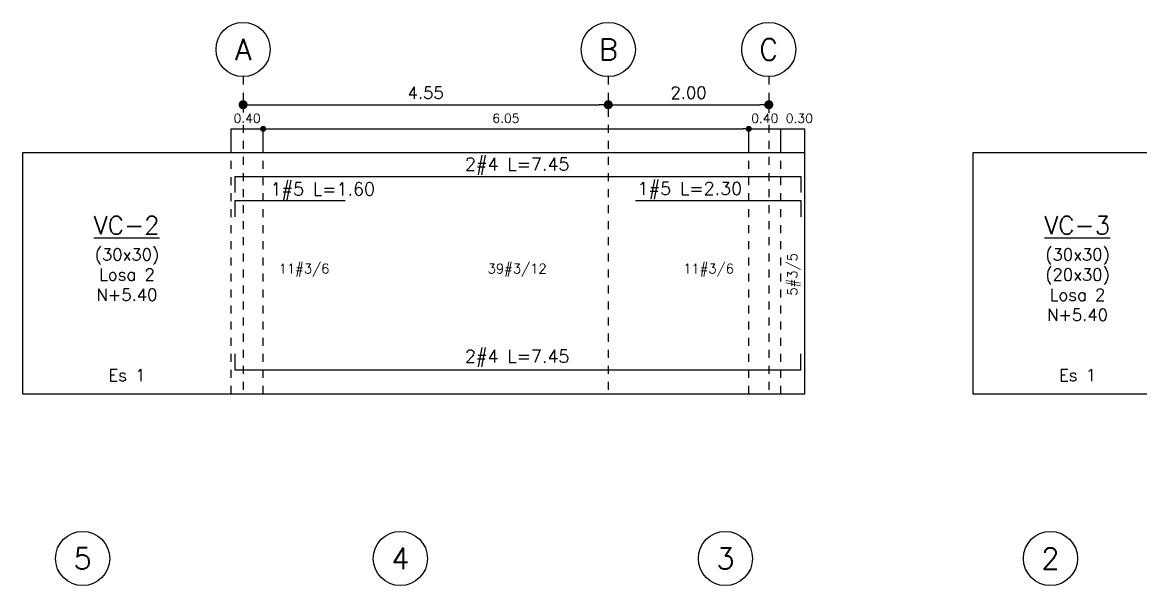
# Model space of a CAD drawing. Header units: millimetres. Extents: x -40 to 125, y -10 to 43.
# Drawn here: x 49.53 to 63.47, y 33.43 to 40.45 of the extents above; entities that cross this region are included whole.
import ezdxf
from ezdxf.enums import TextEntityAlignment as Align

# ---------------------------------------------------------------- set-up
doc = ezdxf.new("R2010")
doc.units = ezdxf.units.MM
doc.header["$LTSCALE"] = 0.01
doc.header["$PDMODE"] = 3
doc.linetypes.add('DASHDOT', pattern=[1, 0.5, -0.25, 0, -0.25])
doc.linetypes.add('DASHED2', pattern=[0.375, 0.25, -0.125])
for name, color, linetype in [('FC_BORDES', 4, 'Continuous'), ('FC_CIRCULO DE EJES', 3, 'Continuous'), ('FC_COTAS', 1, 'Continuous'), ('FC_COTAS @ 75', 1, 'Continuous'), ('FC_COTAS EJES', 1, 'Continuous'), ('FC_COTAS EJES @ 75', 1, 'Continuous'), ('FC_EJES', 1, 'DASHDOT'), ('FC_PROYECCION', 6, 'DASHED2'), ('FC_R-175', 5, 'Continuous'), ('FC_R-175 @ 75', 5, 'Continuous'), ('FC_R-60', 11, 'Continuous'), ('FC_R-80', 11, 'Continuous'), ('FC_R-80 @ 75', 11, 'Continuous'), ('FC_REFUERZO', 5, 'Continuous')]:
    doc.layers.add(name, color=color, linetype=linetype)
doc.styles.add('FC_TEXT', font='romans.shx', dxfattribs={"height": 0.002})
doc.styles.add('FC_TEXT1', font='romans.shx')
doc.styles.get("Standard").update_dxf_attribs({"font": 'romans.shx'})
doc.dimstyles.new('FC_COTAS', dxfattribs={"dimtxt": 0.0015, "dimasz": 0.001, "dimexe": 0, "dimexo": 0, "dimgap": 0.001, "dimtad": 1, "dimtih": 1, "dimtoh": 1, "dimzin": 0, "dimdsep": 46, "dimtxsty": 'FC_TEXT1', "dimblk": 'DOT', "dimcen": 0.09, "dimclrd": 256, "dimclre": 256, "dimclrt": 256, "dimadec": 0, "dimazin": 0, "dimtfac": 1, "dimtix": 1, "dimtmove": 2, "dimatfit": 3, "dimfxl": 1.002, "dimtolj": 1, "dimtzin": 0, "dimlwd": -1, "dimarcsym": 0})
doc.dimstyles.new('FC_COTAS EJES', dxfattribs={"dimtxt": 0.002, "dimasz": 0.0015, "dimexe": 0, "dimexo": 0, "dimgap": 0.001, "dimtad": 1, "dimtih": 1, "dimtoh": 1, "dimzin": 0, "dimdsep": 46, "dimtxsty": 'FC_TEXT1', "dimblk": 'DOT', "dimcen": 0.09, "dimclrd": 256, "dimclre": 256, "dimclrt": 256, "dimadec": 0, "dimazin": 0, "dimtfac": 1, "dimtix": 1, "dimtmove": 2, "dimatfit": 3, "dimfxl": 1.002, "dimtolj": 1, "dimtzin": 0, "dimlwd": -1, "dimarcsym": 0})

# ---------------------------------------------------------------- blocks, each defined once
blk = doc.blocks.new('FC_B_Eje')
at = {"layer": 'FC_CIRCULO DE EJES', "ltscale": 1.5}
blk.add_circle((0, 0), 0.0045, dxfattribs=at)
at = {"ltscale": 1.5, "style": 'FC_TEXT1'}
blk.add_attdef('EJE', text='', height=0.0035, dxfattribs=at).set_placement((0, 0), align=Align.MIDDLE_CENTER)
blk = doc.blocks.new('*D620')
at = {"layer": 'Defpoints', "color": 0, "ltscale": 0.6, "transparency": 16777216}
for p in [(52.132, 38.821), (52.532, 38.821)]:
    blk.add_point(p, dxfattribs=at)
at = {"layer": 'FC_COTAS', "lineweight": -2, "ltscale": 0.6, "transparency": 16777216}
for p, q in [((52.132, 38.821), (52.132, 39.121)), ((52.532, 38.821), (52.532, 39.121))]:
    blk.add_line(p, q, dxfattribs=at)
at = {"layer": 'FC_COTAS', "ltscale": 0.6, "transparency": 16777216}
blk.add_line((52.132, 39.121), (52.532, 39.121), dxfattribs=at)
at = {"layer": 'FC_COTAS', "ltscale": 0.6, "transparency": 16777216, "insert": (52.332, 39.253), "char_height": 0.1125, "attachment_point": 5, "style": 'FC_TEXT1', "bg_fill": 3, "box_fill_scale": 1.1, "bg_fill_color": 256, "bg_fill_true_color": 13158600, "bg_fill_transparency": 0}
blk.add_mtext('\\A1;0.40', dxfattribs=at)
at = {"layer": 'Defpoints', "color": 0, "ltscale": 0.6, "transparency": 16777216}
blk.add_point((52.532, 39.121), dxfattribs=at)
blk = doc.blocks.new('_Dot')
at = {"color": 0, "linetype": 'ByBlock', "lineweight": -2}
blk.add_line((-0.5, 0), (-1, 0), dxfattribs=at)
at = {"color": 0, "linetype": 'ByBlock', "const_width": 0.5}
blk.add_lwpolyline([(-0.25, 0, 1), (0.25, 0, 1)], format="xyb", close=True, dxfattribs=at)
blk = doc.blocks.new('*D621')
at = {"layer": 'Defpoints', "color": 0, "ltscale": 0.6, "transparency": 16777216}
for p in [(58.582, 39.121), (52.532, 38.821), (58.582, 38.821)]:
    blk.add_point(p, dxfattribs=at)
at = {"layer": 'FC_COTAS', "lineweight": -2, "ltscale": 0.6, "transparency": 16777216}
for p, q in [((52.532, 38.821), (52.532, 39.121)), ((58.582, 38.821), (58.582, 39.121))]:
    blk.add_line(p, q, dxfattribs=at)
at = {"layer": 'FC_COTAS', "ltscale": 0.6, "transparency": 16777216}
blk.add_line((52.607, 39.121), (58.507, 39.121), dxfattribs=at)
at = {"layer": 'FC_COTAS', "ltscale": 0.6, "transparency": 16777216, "xscale": 0.075, "yscale": 0.075, "zscale": 0.075, "rotation": 180}
blk.add_blockref('_Dot', (52.532, 39.121), dxfattribs=at)
at = {"layer": 'FC_COTAS', "ltscale": 0.6, "transparency": 16777216, "xscale": 0.075, "yscale": 0.075, "zscale": 0.075}
blk.add_blockref('_Dot', (58.582, 39.121), dxfattribs=at)
at = {"layer": 'FC_COTAS', "ltscale": 0.6, "transparency": 16777216, "insert": (55.557, 39.253), "char_height": 0.1125, "attachment_point": 5, "style": 'FC_TEXT1'}
blk.add_mtext('\\A1;6.05', dxfattribs=at)
blk = doc.blocks.new('*D622')
at = {"layer": 'Defpoints', "color": 0, "ltscale": 0.6, "transparency": 16777216}
for p in [(52.282, 39.421), (56.832, 39.421), (56.832, 39.421)]:
    blk.add_point(p, dxfattribs=at)
at = {"layer": 'FC_COTAS EJES', "ltscale": 0.6, "transparency": 16777216}
blk.add_line((52.394, 39.421), (56.719, 39.421), dxfattribs=at)
at = {"layer": 'FC_COTAS EJES', "ltscale": 0.6, "transparency": 16777216, "xscale": 0.1125, "yscale": 0.1125, "zscale": 0.1125, "rotation": 180}
blk.add_blockref('_Dot', (52.282, 39.421), dxfattribs=at)
at = {"layer": 'FC_COTAS EJES', "ltscale": 0.6, "transparency": 16777216, "xscale": 0.1125, "yscale": 0.1125, "zscale": 0.1125}
blk.add_blockref('_Dot', (56.832, 39.421), dxfattribs=at)
at = {"layer": 'FC_COTAS EJES', "ltscale": 0.6, "transparency": 16777216, "insert": (54.557, 39.571), "char_height": 0.15, "attachment_point": 5, "style": 'FC_TEXT1'}
blk.add_mtext('\\A1;4.55', dxfattribs=at)
blk = doc.blocks.new('*D623')
at = {"layer": 'Defpoints', "color": 0, "ltscale": 0.6, "transparency": 16777216}
for p in [(56.832, 39.421), (58.832, 39.421), (58.832, 39.421)]:
    blk.add_point(p, dxfattribs=at)
at = {"layer": 'FC_COTAS EJES', "ltscale": 0.6, "transparency": 16777216}
blk.add_line((56.944, 39.421), (58.719, 39.421), dxfattribs=at)
at = {"layer": 'FC_COTAS EJES', "ltscale": 0.6, "transparency": 16777216, "xscale": 0.1125, "yscale": 0.1125, "zscale": 0.1125, "rotation": 180}
blk.add_blockref('_Dot', (56.832, 39.421), dxfattribs=at)
at = {"layer": 'FC_COTAS EJES', "ltscale": 0.6, "transparency": 16777216, "xscale": 0.1125, "yscale": 0.1125, "zscale": 0.1125}
blk.add_blockref('_Dot', (58.832, 39.421), dxfattribs=at)
at = {"layer": 'FC_COTAS EJES', "ltscale": 0.6, "transparency": 16777216, "insert": (57.832, 39.571), "char_height": 0.15, "attachment_point": 5, "style": 'FC_TEXT1'}
blk.add_mtext('\\A1;2.00', dxfattribs=at)
blk = doc.blocks.new('*D624')
at = {"layer": 'Defpoints', "color": 0, "ltscale": 0.6, "transparency": 16777216}
for p in [(58.582, 38.821), (58.982, 38.821)]:
    blk.add_point(p, dxfattribs=at)
at = {"layer": 'FC_COTAS', "lineweight": -2, "ltscale": 0.6, "transparency": 16777216}
for p, q in [((58.582, 38.821), (58.582, 39.121)), ((58.982, 38.821), (58.982, 39.121))]:
    blk.add_line(p, q, dxfattribs=at)
at = {"layer": 'FC_COTAS', "ltscale": 0.6, "transparency": 16777216}
blk.add_line((58.582, 39.121), (58.982, 39.121), dxfattribs=at)
at = {"layer": 'FC_COTAS', "ltscale": 0.6, "transparency": 16777216, "insert": (58.782, 39.252), "char_height": 0.1125, "attachment_point": 5, "style": 'FC_TEXT1', "bg_fill": 3, "box_fill_scale": 1.1, "bg_fill_color": 256, "bg_fill_true_color": 13158600, "bg_fill_transparency": 0}
blk.add_mtext('\\A1;0.40', dxfattribs=at)
at = {"layer": 'Defpoints', "color": 0, "ltscale": 0.6, "transparency": 16777216}
blk.add_point((58.982, 39.121), dxfattribs=at)
blk = doc.blocks.new('*D592')
at = {"layer": 'Defpoints', "color": 0, "ltscale": 0.6, "transparency": 16777216}
for p in [(59.281, 39.121), (58.982, 38.821), (59.281, 38.821)]:
    blk.add_point(p, dxfattribs=at)
at = {"layer": 'FC_COTAS', "lineweight": -2, "ltscale": 0.6, "transparency": 16777216}
for p, q in [((58.982, 38.821), (58.982, 39.121)), ((59.281, 38.821), (59.281, 39.121))]:
    blk.add_line(p, q, dxfattribs=at)
at = {"layer": 'FC_COTAS', "ltscale": 0.6, "transparency": 16777216}
blk.add_line((58.982, 39.121), (59.281, 39.121), dxfattribs=at)
at = {"layer": 'FC_COTAS', "ltscale": 0.6, "transparency": 16777216, "insert": (59.213, 39.252), "char_height": 0.1125, "attachment_point": 5, "style": 'FC_TEXT1'}
blk.add_mtext('\\A1;0.30', dxfattribs=at)

msp = doc.modelspace()

# ---------------------------------------------------------------- linework, layer by layer
at = {"layer": 'FC_BORDES'}
for points in [[(49.532, 35.821), (59.281, 35.821), (59.281, 38.821), (49.532, 38.821)], [(61.376, 35.821), (71.125, 35.821), (71.125, 38.821), (61.376, 38.821)]]:
    msp.add_lwpolyline(points, close=True, dxfattribs=at)
at = {"layer": 'FC_EJES', "ltscale": 0.6}
for p, q in [((52.282, 39.771), (52.282, 35.821)), ((56.832, 39.771), (56.832, 35.821)), ((58.832, 39.771), (58.832, 35.821))]:
    msp.add_line(p, q, dxfattribs=at)
at = {"layer": 'FC_PROYECCION', "ltscale": 0.6}
for p, q in [((52.132, 35.821), (52.132, 38.821)), ((52.532, 35.821), (52.532, 38.821)), ((58.582, 35.821), (58.582, 38.821)), ((58.982, 35.821), (58.982, 38.821))]:
    msp.add_line(p, q, dxfattribs=at)
at = {"layer": 'FC_REFUERZO'}
for points in [[(52.182, 38.327), (52.182, 38.527), (59.231, 38.527), (59.231, 38.327)], [(52.182, 38.027), (52.182, 38.227), (53.552, 38.227)], [(57.172, 38.227), (59.231, 38.227), (59.231, 38.027)], [(52.18, 36.321), (52.18, 36.121), (59.231, 36.121), (59.231, 36.321)]]:
    msp.add_lwpolyline(points, dxfattribs=at)

# ---------------------------------------------------------------- block references
at = {"layer": 'FC_R-175'}
ref = msp.add_blockref('FC_B_Eje', (52.282, 40.109), dxfattribs=dict(at, xscale=75, yscale=75, zscale=75))
ref.add_attrib('EJE', 'A', dxfattribs={"layer": '0', "color": 0, "ltscale": 1.5, "height": 0.263, "style": 'FC_TEXT1'}).set_placement((52.282, 40.109), align=Align.MIDDLE_CENTER)
ref = msp.add_blockref('FC_B_Eje', (56.832, 40.109), dxfattribs=dict(at, xscale=75, yscale=75, zscale=75))
ref.add_attrib('EJE', 'B', dxfattribs={"layer": '0', "color": 0, "ltscale": 1.5, "height": 0.263, "style": 'FC_TEXT1'}).set_placement((56.832, 40.109), align=Align.MIDDLE_CENTER)
ref = msp.add_blockref('FC_B_Eje', (58.832, 40.109), dxfattribs=dict(at, xscale=75, yscale=75, zscale=75))
ref.add_attrib('EJE', 'C', dxfattribs={"layer": '0', "color": 0, "ltscale": 1.5, "height": 0.263, "style": 'FC_TEXT1'}).set_placement((58.832, 40.109), align=Align.MIDDLE_CENTER)
ref = msp.add_blockref('FC_B_Eje', (50.282, 33.772), dxfattribs=dict(at, xscale=75, yscale=75, zscale=75))
ref.add_attrib('EJE', '5', dxfattribs={"layer": '0', "color": 0, "ltscale": 1.5, "height": 0.263, "style": 'FC_TEXT1'}).set_placement((50.282, 33.772), align=Align.MIDDLE_CENTER)
ref = msp.add_blockref('FC_B_Eje', (54.242, 33.772), dxfattribs=dict(at, xscale=75, yscale=75, zscale=75))
ref.add_attrib('EJE', '4', dxfattribs={"layer": '0', "color": 0, "ltscale": 1.5, "height": 0.263, "style": 'FC_TEXT1'}).set_placement((54.242, 33.772), align=Align.MIDDLE_CENTER)
ref = msp.add_blockref('FC_B_Eje', (58.292, 33.772), dxfattribs=dict(at, xscale=75, yscale=75, zscale=75))
ref.add_attrib('EJE', '3', dxfattribs={"layer": '0', "color": 0, "ltscale": 1.5, "height": 0.263, "style": 'FC_TEXT1'}).set_placement((58.292, 33.772), align=Align.MIDDLE_CENTER)
ref = msp.add_blockref('FC_B_Eje', (62.342, 33.772), dxfattribs=dict(at, xscale=75, yscale=75, zscale=75))
ref.add_attrib('EJE', '2', dxfattribs={"layer": '0', "color": 0, "ltscale": 1.5, "height": 0.263, "style": 'FC_TEXT1'}).set_placement((62.342, 33.772), align=Align.MIDDLE_CENTER)

# ---------------------------------------------------------------- texts
at = {"layer": 'FC_R-175 @ 75', "char_height": 0.225, "width": 1.05225, "attachment_point": 5, "style": 'FC_TEXT'}
for s, insert in [('{\\LVC-2}', (50.832, 37.921)), ('{\\LVC-3}', (62.676, 37.921))]:
    msp.add_mtext(s, dxfattribs=dict(at, insert=insert))
at = {"layer": 'FC_R-60'}
msp.add_text('5#3/5', height=0.12, rotation=90, dxfattribs=at).set_placement((59.186, 37.309), align=Align.CENTER)
for s, p in [('11#3/6', (53.042, 37.321)), ('39#3/12', (55.697, 37.321)), ('11#3/6', (58.082, 37.321))]:
    msp.add_text(s, height=0.12, dxfattribs=at).set_placement(p, align=Align.CENTER)
at = {"layer": 'FC_R-80'}
for s, p in [('2#4 L=7.45', (55.697, 38.602)), ('1#5 L=1.60', (53.274, 38.292)), ('1#5 L=2.30', (57.849, 38.298)), ('2#4 L=7.45', (55.697, 36.21))]:
    msp.add_text(s, height=0.16, dxfattribs=at).set_placement(p, align=Align.CENTER)
at = {"layer": 'FC_R-80 @ 75', "char_height": 0.15, "attachment_point": 5, "style": 'FC_TEXT'}
for s, insert, width in [('(30x30)\\PLosa 2 \\PN+5.40\\P\\P\\P\\PEs 1', (50.835, 36.806), 2.20579), ('(30x30)\\P(20x30)\\PLosa 2  \\PN+5.40\\P\\P\\PEs 1', (62.679, 36.806), 2.13221)]:
    msp.add_mtext(s, dxfattribs=dict(at, insert=insert, width=width))

# ---------------------------------------------------------------- dimensions: what is measured, and where the dimension line sits
at = {"layer": 'FC_COTAS EJES @ 75', "ltscale": 0.6}
dim = msp.add_linear_dim(base=(58.832, 39.421), p1=(56.832, 39.421), p2=(58.832, 39.421), dimstyle='FC_COTAS EJES', override={"dimscale": 75, "dimtix": 1, "dimtofl": 1, "dimtmove": 2, "dimatfit": 3}, dxfattribs=at)
dim.commit()
dim.dimension.update_dxf_attribs({"geometry": '*D623', "text_midpoint": (57.832, 39.571)})

# ---------------------------------------------------------------- next in the draw order: dimensions: what is measured, and where the dimension line sits
at = {"layer": 'FC_COTAS @ 75', "ltscale": 0.6}
dim = msp.add_linear_dim(base=(52.532, 39.121), p1=(52.132, 38.821), p2=(52.532, 38.821), dimstyle='FC_COTAS', override={"dimscale": 75, "dimtix": 1, "dimtofl": 1, "dimtmove": 2, "dimatfit": 3, "dimtfill": 1}, dxfattribs=at)
dim.commit()
dim.dimension.update_dxf_attribs({"geometry": '*D620', "text_midpoint": (52.332, 39.253)})

# ---------------------------------------------------------------- next in the draw order: dimensions: what is measured, and where the dimension line sits
dim = msp.add_linear_dim(base=(58.582, 39.121), p1=(52.532, 38.821), p2=(58.582, 38.821), dimstyle='FC_COTAS', override={"dimscale": 75, "dimtix": 1, "dimtofl": 1, "dimtmove": 2, "dimatfit": 3}, dxfattribs=at)
dim.commit()
dim.dimension.update_dxf_attribs({"geometry": '*D621', "text_midpoint": (55.557, 39.253)})
at = {"layer": 'FC_COTAS EJES @ 75', "ltscale": 0.6}
dim = msp.add_linear_dim(base=(56.832, 39.421), p1=(52.282, 39.421), p2=(56.832, 39.421), dimstyle='FC_COTAS EJES', override={"dimscale": 75, "dimtix": 1, "dimtofl": 1, "dimtmove": 2, "dimatfit": 3}, dxfattribs=at)
dim.commit()
dim.dimension.update_dxf_attribs({"geometry": '*D622', "text_midpoint": (54.557, 39.571)})

# ---------------------------------------------------------------- next in the draw order: dimensions: what is measured, and where the dimension line sits
at = {"layer": 'FC_COTAS @ 75', "ltscale": 0.6}
dim = msp.add_linear_dim(base=(58.982, 39.121), p1=(58.582, 38.821), p2=(58.982, 38.821), dimstyle='FC_COTAS', override={"dimscale": 75, "dimtix": 1, "dimtofl": 1, "dimtmove": 2, "dimatfit": 3, "dimtfill": 1}, dxfattribs=at)
dim.commit()
dim.dimension.update_dxf_attribs({"geometry": '*D624', "text_midpoint": (58.782, 39.252)})

# ---------------------------------------------------------------- next in the draw order: dimensions: what is measured, and where the dimension line sits
dim = msp.add_linear_dim(base=(59.281, 39.121), p1=(58.982, 38.821), p2=(59.281, 38.821), dimstyle='FC_COTAS', override={"dimscale": 75, "dimtix": 1, "dimtofl": 1, "dimtmove": 2, "dimatfit": 3}, dxfattribs=at)
dim.commit()
dim.dimension.update_dxf_attribs({"geometry": '*D592', "text_midpoint": (59.213, 39.252), "dimtype": 160})

doc.saveas('drawing.dxf')
